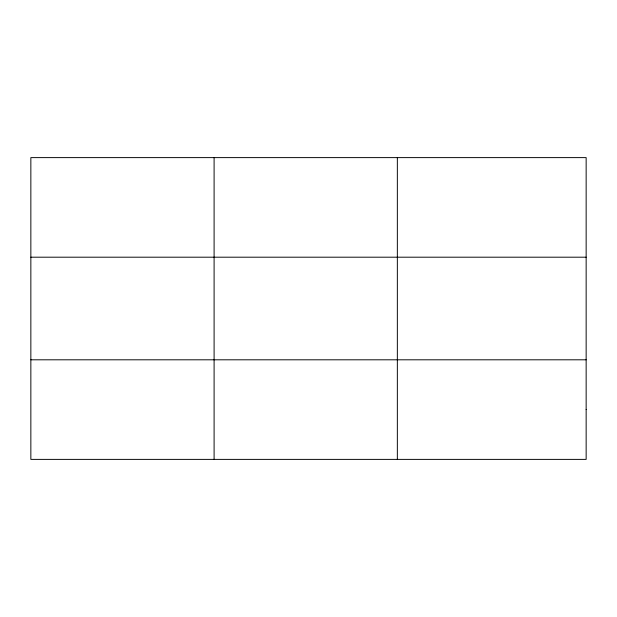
<?xml version="1.0" encoding="UTF-8"?>
<svg xmlns="http://www.w3.org/2000/svg" width="617" height="617" viewBox="0 0 617 617"><rect width="100%" height="100%" fill="white"/><g stroke="black" fill="none" stroke-linecap="round" stroke-linejoin="round"><path stroke-width="0.93" d="M214.099 157.613L214.099 459.387M397.348 157.613L397.348 459.387M30.85 257.196L586.15 257.196M30.85 359.804L586.15 359.804M586.15 409.595L586.15 459.387L30.85 459.387L30.85 157.613L586.15 157.613L586.15 409.595"/></g></svg>
